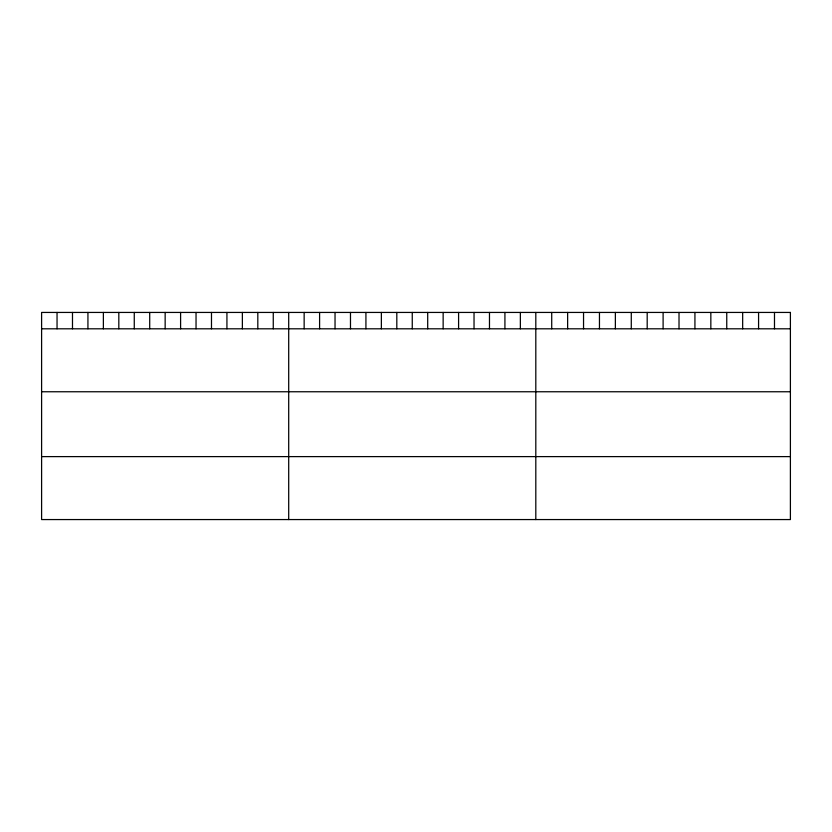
<?xml version="1.0" encoding="UTF-8"?>
<svg xmlns="http://www.w3.org/2000/svg" width="832" height="832" viewBox="0 0 832 832"><rect width="100%" height="100%" fill="white"/><g stroke="black" fill="none" stroke-linecap="round" stroke-linejoin="round"><path stroke-width="1.25" d="M41.6 328.806L790.4 328.806M41.6 391.758L790.4 391.758M41.6 456.612L790.4 456.612M774.488 312.437L774.488 328.806M758.576 312.437L758.576 328.806M742.664 312.437L742.664 328.806M726.752 312.437L726.752 328.806M710.84 312.437L710.84 328.806M694.928 312.437L694.928 328.806M679.016 312.437L679.016 328.806M663.104 312.437L663.104 328.806M647.192 312.437L647.192 328.806M631.28 312.437L631.28 328.806M615.368 312.437L615.368 328.806M599.456 312.437L599.456 328.806M583.544 312.437L583.544 328.806M567.632 312.437L567.632 328.806M551.72 312.437L551.72 328.806M535.808 312.437L535.808 519.563M520.364 312.437L520.364 328.806M504.92 312.437L504.92 328.806M489.476 312.437L489.476 328.806M474.032 312.437L474.032 328.806M458.588 312.437L458.588 328.806M443.144 312.437L443.144 328.806M427.7 312.437L427.7 328.806M412.256 312.437L412.256 328.806M396.812 312.437L396.812 328.806M381.368 312.437L381.368 328.806M365.924 312.437L365.924 328.806M350.48 312.437L350.48 328.806M335.036 312.437L335.036 328.806M319.592 312.437L319.592 328.806M304.148 312.437L304.148 328.806M288.704 312.437L288.704 519.563M273.26 312.437L273.26 328.806M257.816 312.437L257.816 328.806M242.372 312.437L242.372 328.806M226.928 312.437L226.928 328.806M211.484 312.437L211.484 328.806M196.04 312.437L196.04 328.806M180.596 312.437L180.596 328.806M165.152 312.437L165.152 328.806M149.708 312.437L149.708 328.806M134.264 312.437L134.264 328.806M118.82 312.437L118.82 328.806M103.376 312.437L103.376 328.806M87.932 312.437L87.932 328.806M72.488 312.437L72.488 328.806M57.044 312.437L57.044 328.806M790.4 312.437L41.6 312.437L41.6 519.563L790.4 519.563L790.4 312.437"/></g></svg>
